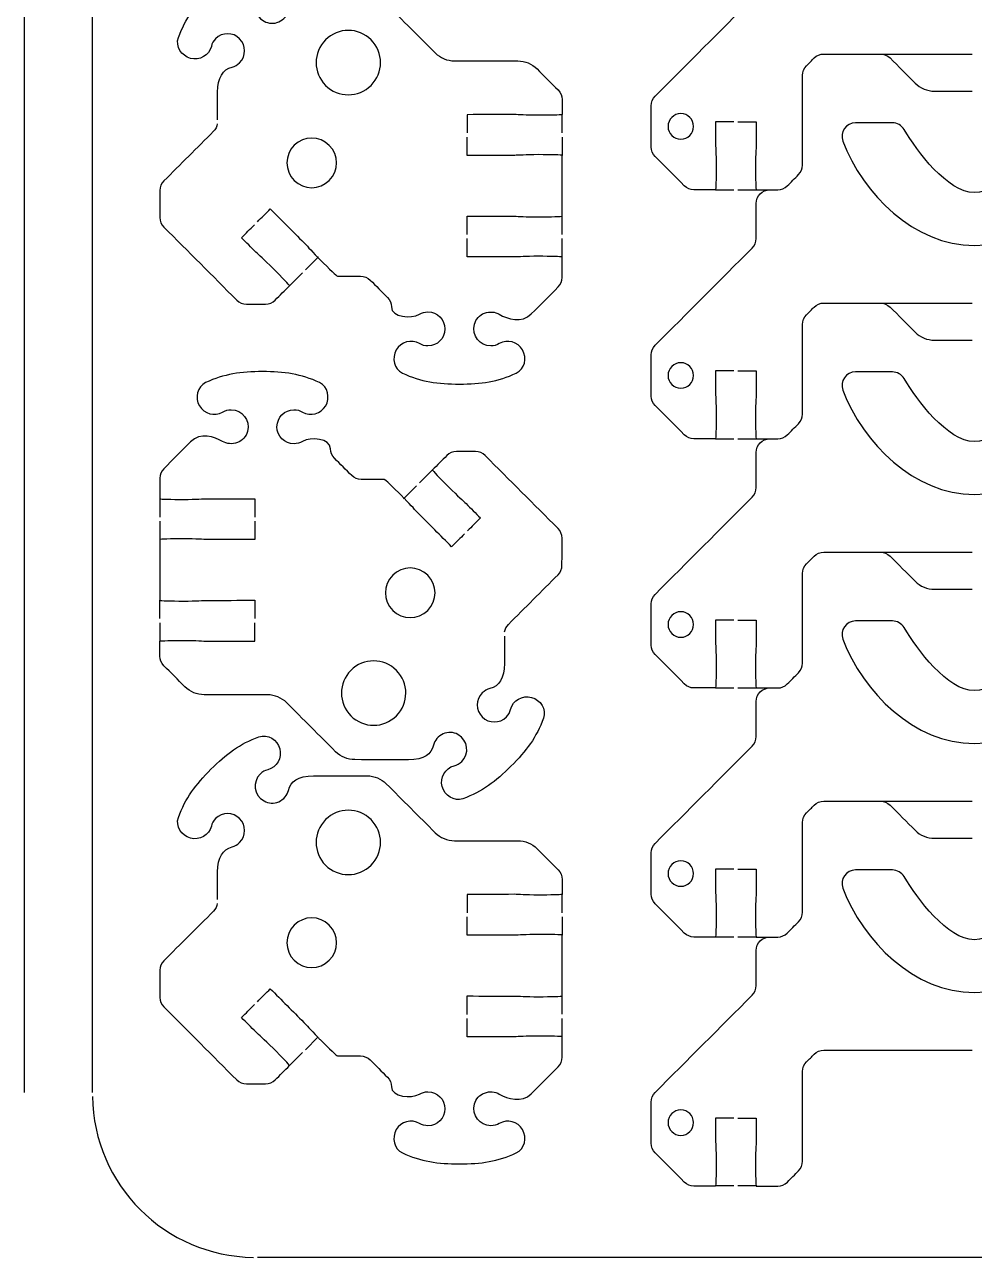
# Model space of a CAD drawing. Extents: x 0 to 410, y 0 to 455.
# Drawn here: x 270 to 340, y 230 to 320.8 of the extents above; entities that cross this region are included whole.
import ezdxf

# ---------------------------------------------------------------- set-up
doc = ezdxf.new("R2010")
doc.units = 0
doc.header["$MEASUREMENT"] = 0
doc.layers.add('DEFAULT', color=18, linetype='CONTINUOUS')

msp = doc.modelspace()

# ---------------------------------------------------------------- linework, layer by layer
at = {"layer": 'DEFAULT', "color": 1}
for points in [[(270.05, 242.15), (270.05, 437.847)], [(275.05, 242.15), (275.05, 437.847)], [(333.099, 318.604), (339.866, 318.604)], [(309.641, 312.791), (309.641, 314.138)], [(309.641, 312.491), (309.641, 311.143), (309.641, 311.14)], [(322.294, 308.589), (320.946, 308.589)], [(323.945, 308.589), (322.593, 308.589)], [(309.641, 305.315), (309.641, 306.663)], [(309.641, 303.664), (309.641, 305.012)], [(291.685, 303.661), (291.65, 303.626), (290.729, 302.705)], [(290.517, 302.497), (289.561, 301.541)], [(333.099, 300.267), (339.866, 300.267)], [(322.294, 290.255), (320.946, 290.255)], [(323.945, 290.255), (322.593, 290.255)], [(299.138, 287.022), (300.094, 287.978)], [(297.97, 285.858), (298.005, 285.893), (298.926, 286.814)], [(280.014, 285.854), (280.014, 284.507)], [(280.014, 284.203), (280.014, 282.856)], [(333.099, 281.93), (339.866, 281.93)], [(280.014, 277.028), (280.014, 278.375), (280.014, 278.379)], [(280.014, 276.728), (280.014, 275.38)], [(322.294, 271.921), (320.946, 271.921)], [(323.945, 271.921), (322.593, 271.921)], [(333.099, 263.592), (339.866, 263.592)], [(309.641, 255.372), (309.641, 256.72)], [(309.641, 255.072), (309.641, 253.724), (309.641, 253.721)], [(322.294, 253.587), (320.946, 253.587)], [(323.945, 253.587), (322.593, 253.587)], [(309.641, 247.897), (309.641, 249.244)], [(309.641, 246.246), (309.641, 247.593)], [(291.685, 246.242), (291.65, 246.207), (290.729, 245.286)], [(290.517, 245.078), (289.561, 244.122)], [(322.294, 235.254), (320.946, 235.254)], [(323.945, 235.254), (322.593, 235.254)], [(392.897, 230), (287.199, 230)]]:
    msp.add_lwpolyline(points, dxfattribs=at)
for points, knots in [([(322.294, 313.602), (321.844, 313.602), (321.395, 313.602), (320.946, 313.602), (320.946, 313.102), (320.946, 312.602), (320.946, 312.103), (320.946, 311.817), (320.995, 311.32), (320.995, 310.353), (320.995, 309.386), (320.974, 308.603), (320.943, 308.6), (320.415, 308.6), (319.887, 308.6), (319.359, 308.6), (319.09, 308.6), (318.836, 308.705), (318.649, 308.892), (317.931, 309.612), (317.212, 310.332), (316.494, 311.051), (316.307, 311.238), (316.201, 311.492), (316.201, 311.757), (316.201, 312.767), (316.201, 313.777), (316.201, 314.787), (316.201, 315.052), (316.307, 315.306), (316.494, 315.493), (318.879, 317.879), (321.264, 320.265), (323.648, 322.651), (323.835, 322.838), (323.941, 323.092), (323.941, 323.356), (323.941, 324.217), (323.941, 325.078), (323.941, 325.939), (323.941, 326.489), (324.389, 326.937), (324.943, 326.937), (325.138, 326.937), (325.333, 326.937), (325.529, 326.937), (325.793, 326.937), (326.047, 327.043), (326.234, 327.23), (326.511, 327.506), (326.787, 327.782), (327.063, 328.059), (327.25, 328.246), (327.356, 328.5), (327.356, 328.764), (327.356, 330.967), (327.356, 333.169), (327.356, 335.372), (327.356, 335.636), (327.462, 335.89), (327.649, 336.077), (327.839, 336.268), (328.03, 336.458), (328.22, 336.649), (328.407, 336.836), (328.661, 336.942), (328.929, 336.942), (330.319, 336.942), (331.709, 336.942), (333.099, 336.942), (333.364, 336.942), (333.618, 336.836), (333.805, 336.649), (334.422, 336.03), (335.04, 335.412), (335.657, 334.793), (336.031, 334.419), (336.542, 334.208), (337.072, 334.208), (338.003, 334.208), (338.934, 334.208), (339.866, 334.208)], [0, 0, 0, 0, 3.82, 3.82, 3.82, 8.07, 8.07, 8.07, 9.07, 9.07, 9.07, 10.084142, 10.084142, 10.084142, 14.574142, 14.574142, 14.574142, 15.574142, 15.574142, 15.574142, 24.222061, 24.222061, 24.222061, 25.222061, 25.222061, 25.222061, 33.812061, 33.812061, 33.812061, 34.812061, 34.812061, 34.812061, 63.499384, 63.499384, 63.499384, 64.499384, 64.499384, 64.499384, 71.819384, 71.819384, 71.819384, 72.819384, 72.819384, 72.819384, 74.479384, 74.479384, 74.479384, 75.479384, 75.479384, 75.479384, 78.802786, 78.802786, 78.802786, 79.802786, 79.802786, 79.802786, 98.532786, 98.532786, 98.532786, 99.532786, 99.532786, 99.532786, 101.823812, 101.823812, 101.823812, 102.823812, 102.823812, 102.823812, 114.643812, 114.643812, 114.643812, 115.643812, 115.643812, 115.643812, 123.075507, 123.075507, 123.075507, 124.075507, 124.075507, 124.075507, 131.995507, 131.995507, 131.995507, 131.995507]), ([(284.259, 313.768), (284.258, 314.443), (284.257, 315.118), (284.255, 315.793), (284.255, 316.883), (284.661, 317.462), (285.328, 317.642), (285.536, 317.691), (285.73, 317.8), (285.889, 317.963), (286.379, 318.449), (286.379, 319.24), (285.889, 319.73), (285.402, 320.22), (284.608, 320.22), (284.118, 319.73), (283.959, 319.571), (283.853, 319.377), (283.804, 319.169), (283.627, 318.499), (282.936, 318.107), (282.269, 318.284), (281.606, 318.464), (281.144, 319.166), (281.38, 319.815), (281.885, 321.219), (282.657, 322.235), (283.776, 323.353), (284.894, 324.471), (285.91, 325.244), (287.314, 325.748), (287.96, 325.981), (288.665, 325.523), (288.845, 324.859), (289.021, 324.193), (288.626, 323.498), (287.96, 323.325), (287.748, 323.275), (287.557, 323.166), (287.399, 323.007), (286.827, 322.439), (286.922, 321.448), (287.688, 321.021), (288.016, 320.834), (288.425, 320.817), (288.771, 320.968), (289.148, 321.138), (289.399, 321.448), (289.487, 321.801), (289.667, 322.468), (290.157, 322.873), (291.336, 322.877), (292.65, 322.876), (293.965, 322.874), (295.28, 322.873), (295.812, 322.873), (296.32, 322.662), (296.694, 322.288), (297.896, 321.086), (299.098, 319.884), (300.3, 318.682), (300.67, 318.312), (301.182, 318.1), (301.711, 318.1), (303.268, 318.099), (304.825, 318.098), (306.382, 318.097), (306.911, 318.097), (307.419, 317.888), (307.796, 317.511), (308.315, 316.992), (308.833, 316.474), (309.352, 315.955), (309.543, 315.768), (309.641, 315.514), (309.641, 315.25), (309.641, 314.88), (309.641, 314.511), (309.641, 314.142), (309.641, 314.142), (309.634, 314.138), (309.627, 314.138), (309.521, 314.114), (308.791, 314.093), (307.895, 314.093), (306.928, 314.093), (306.431, 314.142), (306.145, 314.149), (304.979, 314.146), (303.812, 314.142), (302.646, 314.138), (302.646, 313.689), (302.646, 313.24), (302.646, 312.791)], [0, 0, 0, 0, 5.740009, 5.740009, 5.740009, 6.740009, 6.740009, 6.740009, 7.740009, 7.740009, 7.740009, 8.740009, 8.740009, 8.740009, 9.740009, 9.740009, 9.740009, 10.740009, 10.740009, 10.740009, 11.740009, 11.740009, 11.740009, 12.740009, 12.740009, 12.740009, 13.740009, 13.740009, 13.740009, 14.740009, 14.740009, 14.740009, 15.740009, 15.740009, 15.740009, 16.740009, 16.740009, 16.740009, 17.740009, 17.740009, 17.740009, 18.740009, 18.740009, 18.740009, 19.740009, 19.740009, 19.740009, 20.740009, 20.740009, 20.740009, 21.740009, 21.740009, 21.740009, 32.920013, 32.920013, 32.920013, 33.920013, 33.920013, 33.920013, 48.373276, 48.373276, 48.373276, 49.373276, 49.373276, 49.373276, 62.61328, 62.61328, 62.61328, 63.61328, 63.61328, 63.61328, 69.849961, 69.849961, 69.849961, 70.849961, 70.849961, 70.849961, 73.989961, 73.989961, 73.989961, 74.989961, 74.989961, 74.989961, 75.989961, 75.989961, 75.989961, 76.989961, 76.989961, 76.989961, 86.910007, 86.910007, 86.910007, 90.730007, 90.730007, 90.730007, 90.730007]), ([(292.216, 316.297), (291.293, 317.221), (291.293, 318.722), (292.219, 319.648), (293.147, 320.576), (294.644, 320.576), (295.571, 319.648), (296.497, 318.722), (296.497, 317.221), (295.574, 316.297), (294.646, 315.37), (293.144, 315.37), (292.216, 316.297)], [1, 1, 1, 1, 2, 2, 2, 3, 3, 3, 4, 4, 4, 5, 5, 5, 5]), ([(322.294, 295.265), (321.844, 295.265), (321.395, 295.265), (320.946, 295.265), (320.946, 294.765), (320.946, 294.265), (320.946, 293.765), (320.946, 293.48), (320.995, 292.982), (320.995, 292.016), (320.995, 291.049), (320.974, 290.266), (320.943, 290.262), (320.415, 290.262), (319.887, 290.262), (319.359, 290.262), (319.09, 290.262), (318.836, 290.368), (318.649, 290.555), (317.931, 291.275), (317.212, 291.994), (316.494, 292.714), (316.307, 292.901), (316.201, 293.155), (316.201, 293.42), (316.201, 294.43), (316.201, 295.44), (316.201, 296.45), (316.201, 296.715), (316.307, 296.969), (316.494, 297.156), (318.879, 299.541), (321.264, 301.927), (323.648, 304.313), (323.835, 304.5), (323.941, 304.754), (323.941, 305.019), (323.941, 305.88), (323.941, 306.74), (323.941, 307.601), (323.941, 308.152), (324.389, 308.6), (324.943, 308.6), (325.138, 308.6), (325.333, 308.6), (325.529, 308.6), (325.793, 308.6), (326.047, 308.705), (326.234, 308.892), (326.511, 309.169), (326.787, 309.445), (327.063, 309.721), (327.25, 309.908), (327.356, 310.162), (327.356, 310.427), (327.356, 312.63), (327.356, 314.832), (327.356, 317.035), (327.356, 317.299), (327.462, 317.553), (327.649, 317.74), (327.839, 317.931), (328.03, 318.121), (328.22, 318.312), (328.407, 318.499), (328.661, 318.604), (328.929, 318.604), (330.319, 318.604), (331.709, 318.604), (333.099, 318.604), (333.364, 318.604), (333.618, 318.499), (333.805, 318.312), (334.422, 317.693), (335.04, 317.075), (335.657, 316.456), (336.031, 316.082), (336.542, 315.87), (337.072, 315.87), (338.003, 315.87), (338.934, 315.87), (339.866, 315.87)], [0, 0, 0, 0, 3.82, 3.82, 3.82, 8.07, 8.07, 8.07, 9.07, 9.07, 9.07, 10.084142, 10.084142, 10.084142, 14.574142, 14.574142, 14.574142, 15.574142, 15.574142, 15.574142, 24.222061, 24.222061, 24.222061, 25.222061, 25.222061, 25.222061, 33.812061, 33.812061, 33.812061, 34.812061, 34.812061, 34.812061, 63.499384, 63.499384, 63.499384, 64.499384, 64.499384, 64.499384, 71.819384, 71.819384, 71.819384, 72.819384, 72.819384, 72.819384, 74.479384, 74.479384, 74.479384, 75.479384, 75.479384, 75.479384, 78.802786, 78.802786, 78.802786, 79.802786, 79.802786, 79.802786, 98.532786, 98.532786, 98.532786, 99.532786, 99.532786, 99.532786, 101.823812, 101.823812, 101.823812, 102.823812, 102.823812, 102.823812, 114.643812, 114.643812, 114.643812, 115.643812, 115.643812, 115.643812, 123.075507, 123.075507, 123.075507, 124.075507, 124.075507, 124.075507, 131.995507, 131.995507, 131.995507, 131.995507]), ([(319.331, 313.27), (319.331, 312.752), (318.907, 312.332), (318.389, 312.332), (317.87, 312.332), (317.45, 312.752), (317.45, 313.27), (317.45, 313.789), (317.87, 314.213), (318.389, 314.213), (318.907, 314.213), (319.331, 313.789), (319.331, 313.27)], [1, 1, 1, 1, 2, 2, 2, 3, 3, 3, 4, 4, 4, 5, 5, 5, 5]), ([(284.245, 313.468), (284.213, 313.26), (284.118, 313.062), (283.966, 312.911), (282.748, 311.694), (281.53, 310.477), (280.311, 309.26), (280.124, 309.073), (280.019, 308.819), (280.019, 308.554), (280.017, 307.89), (280.016, 307.225), (280.015, 306.561), (280.015, 306.296), (280.121, 306.042), (280.311, 305.855), (282.1, 304.064), (283.889, 302.273), (285.677, 300.482), (285.864, 300.292), (286.118, 300.19), (286.383, 300.19), (286.854, 300.19), (287.326, 300.19), (287.797, 300.19), (288.062, 300.19), (288.316, 300.295), (288.503, 300.482), (288.856, 300.835), (289.208, 301.188), (289.561, 301.541), (289.561, 301.576), (289.029, 302.14), (288.358, 302.811), (287.674, 303.492), (287.286, 303.813), (287.085, 304.014), (286.732, 304.368), (286.379, 304.722), (286.026, 305.076), (286.345, 305.394), (286.664, 305.713), (286.982, 306.032)], [0, 0, 0, 0, 1, 1, 1, 15.644183, 15.644183, 15.644183, 16.644183, 16.644183, 16.644183, 22.294192, 22.294192, 22.294192, 23.294192, 23.294192, 23.294192, 44.818527, 44.818527, 44.818527, 45.818527, 45.818527, 45.818527, 49.828527, 49.828527, 49.828527, 50.828527, 50.828527, 50.828527, 55.071168, 55.071168, 55.071168, 56.071168, 56.071168, 56.071168, 57.071168, 57.071168, 57.071168, 61.320885, 61.320885, 61.320885, 65.153404, 65.153404, 65.153404, 65.153404]), ([(322.594, 313.602), (323.044, 313.602), (323.494, 313.602), (323.945, 313.602), (323.945, 313.102), (323.945, 312.602), (323.945, 312.103), (323.945, 311.817), (323.895, 311.32), (323.895, 310.353), (323.895, 309.386), (323.92, 308.603), (323.945, 308.6), (324.277, 308.6), (324.61, 308.6), (324.943, 308.6)], [0, 0, 0, 0, 3.83, 3.83, 3.83, 8.08, 8.08, 8.08, 9.08, 9.08, 9.08, 10.09, 10.09, 10.09, 12.92, 12.92, 12.92, 12.92]), ([(333.978, 313.535), (334.331, 313.535), (334.652, 313.345), (334.835, 313.045), (335.791, 311.461), (338.031, 308.402), (340.018, 308.402), (342.004, 308.402), (344.24, 311.461), (345.196, 313.045), (345.38, 313.345), (345.701, 313.535), (346.054, 313.535), (346.958, 313.535), (347.862, 313.535), (348.766, 313.535), (349.461, 313.535), (349.955, 312.844), (349.708, 312.194), (348.227, 308.282), (344.445, 304.507), (340.018, 304.507), (335.587, 304.507), (331.808, 308.282), (330.327, 312.194), (330.08, 312.844), (330.574, 313.535), (331.269, 313.535), (332.172, 313.535), (333.075, 313.535), (333.978, 313.535)], [7.68, 7.68, 7.68, 7.68, 8.68, 8.68, 8.68, 9.68, 9.68, 9.68, 10.68, 10.68, 10.68, 11.68, 11.68, 11.68, 19.37, 19.37, 19.37, 20.37, 20.37, 20.37, 21.37, 21.37, 21.37, 22.37, 22.37, 22.37, 23.37, 23.37, 23.37, 31.05, 31.05, 31.05, 31.05]), ([(289.906, 309.293), (289.193, 310.006), (289.193, 311.164), (289.906, 311.882), (290.617, 312.593), (291.775, 312.593), (292.488, 311.88), (293.204, 311.164), (293.204, 310.006), (292.488, 309.296), (291.775, 308.582), (290.617, 308.582), (289.906, 309.293)], [1, 1, 1, 1, 2, 2, 2, 3, 3, 3, 4, 4, 4, 5, 5, 5, 5]), ([(302.646, 305.312), (302.646, 305.762), (302.646, 306.213), (302.646, 306.663), (303.812, 306.662), (304.979, 306.661), (306.145, 306.66), (306.431, 306.66), (306.928, 306.61), (307.899, 306.61), (308.851, 306.614), (309.617, 306.638), (309.641, 306.663), (309.641, 308.155), (309.641, 309.648), (309.641, 311.143), (309.617, 311.172), (308.844, 311.193), (307.895, 311.193), (306.932, 311.193), (306.431, 311.143), (306.152, 311.143), (304.983, 311.142), (303.815, 311.141), (302.646, 311.14), (302.646, 311.59), (302.646, 312.041), (302.646, 312.491)], [0, 0, 0, 0, 3.83, 3.83, 3.83, 13.750005, 13.750005, 13.750005, 14.750005, 14.750005, 14.750005, 15.750005, 15.750005, 15.750005, 28.450005, 28.450005, 28.450005, 29.450005, 29.450005, 29.450005, 30.450005, 30.450005, 30.450005, 40.39001, 40.39001, 40.39001, 44.22001, 44.22001, 44.22001, 44.22001]), ([(287.194, 306.243), (287.512, 306.561), (287.829, 306.878), (288.147, 307.196), (288.971, 306.37), (289.795, 305.545), (290.62, 304.719), (290.803, 304.536), (291.082, 304.197), (291.65, 303.626), (291.703, 303.569), (291.763, 303.509), (291.823, 303.449), (292.496, 302.779), (293.061, 302.246), (293.096, 302.246), (293.665, 302.246), (294.234, 302.246), (294.803, 302.246), (295.068, 302.246), (295.322, 302.14), (295.509, 301.954), (295.932, 301.53), (296.356, 301.107), (296.779, 300.684), (296.966, 300.504), (297.072, 300.246), (297.072, 299.985), (297.072, 299.219), (298.539, 299.092), (299.136, 299.438), (299.319, 299.548), (299.534, 299.608), (299.76, 299.611), (300.455, 299.608), (301.016, 299.047), (301.016, 298.359), (301.012, 297.667), (300.451, 297.106), (299.764, 297.106), (299.534, 297.106), (299.323, 297.166), (299.143, 297.279), (298.546, 297.625), (297.774, 297.42), (297.428, 296.821), (297.089, 296.224), (297.259, 295.402), (297.883, 295.11), (299.231, 294.475), (300.497, 294.302), (302.078, 294.302), (303.658, 294.302), (304.925, 294.475), (306.269, 295.11), (306.9, 295.402), (307.07, 296.224), (306.731, 296.821), (306.382, 297.417), (305.616, 297.625), (305.02, 297.279), (304.829, 297.163), (304.621, 297.106), (304.396, 297.106), (303.588, 297.106), (302.956, 297.868), (303.193, 298.711), (303.288, 299.078), (303.57, 299.385), (303.919, 299.519), (304.311, 299.668), (304.713, 299.622), (305.02, 299.438), (305.616, 299.096), (306.66, 298.754), (307.376, 299.47), (308.036, 300.13), (308.696, 300.789), (309.356, 301.449), (309.543, 301.636), (309.648, 301.89), (309.652, 302.155), (309.651, 302.657), (309.65, 303.159), (309.641, 303.664), (309.557, 303.689), (308.812, 303.71), (307.895, 303.71), (306.928, 303.71), (306.431, 303.661), (306.145, 303.661), (304.98, 303.661), (303.815, 303.661), (302.649, 303.661), (302.649, 304.111), (302.649, 304.562), (302.649, 305.012)], [0, 0, 0, 0, 3.818377, 3.818377, 3.818377, 13.739087, 13.739087, 13.739087, 14.739087, 14.739087, 14.739087, 15.739087, 15.739087, 15.739087, 16.739087, 16.739087, 16.739087, 21.579087, 21.579087, 21.579087, 22.579087, 22.579087, 22.579087, 27.670256, 27.670256, 27.670256, 28.670256, 28.670256, 28.670256, 29.670256, 29.670256, 29.670256, 30.670256, 30.670256, 30.670256, 31.670256, 31.670256, 31.670256, 32.670256, 32.670256, 32.670256, 33.670256, 33.670256, 33.670256, 34.670256, 34.670256, 34.670256, 35.670256, 35.670256, 35.670256, 36.670256, 36.670256, 36.670256, 37.670256, 37.670256, 37.670256, 38.670256, 38.670256, 38.670256, 39.670256, 39.670256, 39.670256, 40.670256, 40.670256, 40.670256, 41.670256, 41.670256, 41.670256, 42.670256, 42.670256, 42.670256, 43.670256, 43.670256, 43.670256, 44.670256, 44.670256, 44.670256, 52.603994, 52.603994, 52.603994, 53.603994, 53.603994, 53.603994, 58.874006, 58.874006, 58.874006, 59.874006, 59.874006, 59.874006, 60.874006, 60.874006, 60.874006, 70.784006, 70.784006, 70.784006, 74.614006, 74.614006, 74.614006, 74.614006]), ([(322.294, 276.927), (321.844, 276.927), (321.395, 276.927), (320.946, 276.927), (320.946, 276.427), (320.946, 275.928), (320.946, 275.428), (320.946, 275.142), (320.995, 274.645), (320.995, 273.678), (320.995, 272.712), (320.974, 271.928), (320.943, 271.925), (320.415, 271.925), (319.887, 271.925), (319.359, 271.925), (319.09, 271.925), (318.836, 272.031), (318.649, 272.218), (317.931, 272.937), (317.212, 273.657), (316.494, 274.377), (316.307, 274.564), (316.201, 274.818), (316.201, 275.082), (316.201, 276.092), (316.201, 277.102), (316.201, 278.113), (316.201, 278.377), (316.307, 278.631), (316.494, 278.818), (318.879, 281.204), (321.264, 283.59), (323.648, 285.976), (323.835, 286.163), (323.941, 286.417), (323.941, 286.682), (323.941, 287.542), (323.941, 288.403), (323.941, 289.264), (323.941, 289.814), (324.389, 290.262), (324.943, 290.262), (325.138, 290.262), (325.333, 290.262), (325.529, 290.262), (325.793, 290.262), (326.047, 290.368), (326.234, 290.555), (326.511, 290.831), (326.787, 291.108), (327.063, 291.384), (327.25, 291.571), (327.356, 291.825), (327.356, 292.09), (327.356, 294.292), (327.356, 296.495), (327.356, 298.697), (327.356, 298.962), (327.462, 299.216), (327.649, 299.403), (327.839, 299.593), (328.03, 299.784), (328.22, 299.974), (328.407, 300.161), (328.661, 300.267), (328.929, 300.267), (330.319, 300.267), (331.709, 300.267), (333.099, 300.267), (333.364, 300.267), (333.618, 300.161), (333.805, 299.974), (334.422, 299.356), (335.04, 298.737), (335.657, 298.119), (336.031, 297.745), (336.542, 297.533), (337.072, 297.533), (338.003, 297.533), (338.934, 297.533), (339.866, 297.533)], [0, 0, 0, 0, 3.82, 3.82, 3.82, 8.07, 8.07, 8.07, 9.07, 9.07, 9.07, 10.084142, 10.084142, 10.084142, 14.574142, 14.574142, 14.574142, 15.574142, 15.574142, 15.574142, 24.222061, 24.222061, 24.222061, 25.222061, 25.222061, 25.222061, 33.812061, 33.812061, 33.812061, 34.812061, 34.812061, 34.812061, 63.499384, 63.499384, 63.499384, 64.499384, 64.499384, 64.499384, 71.819384, 71.819384, 71.819384, 72.819384, 72.819384, 72.819384, 74.479384, 74.479384, 74.479384, 75.479384, 75.479384, 75.479384, 78.802786, 78.802786, 78.802786, 79.802786, 79.802786, 79.802786, 98.532786, 98.532786, 98.532786, 99.532786, 99.532786, 99.532786, 101.823812, 101.823812, 101.823812, 102.823812, 102.823812, 102.823812, 114.643812, 114.643812, 114.643812, 115.643812, 115.643812, 115.643812, 123.075507, 123.075507, 123.075507, 124.075507, 124.075507, 124.075507, 131.995507, 131.995507, 131.995507, 131.995507]), ([(302.461, 283.276), (302.143, 282.958), (301.826, 282.641), (301.508, 282.323), (300.684, 283.149), (299.86, 283.974), (299.035, 284.8), (298.852, 284.983), (298.573, 285.322), (298.005, 285.893), (297.952, 285.95), (297.892, 286.01), (297.832, 286.07), (297.159, 286.74), (296.594, 287.273), (296.559, 287.273), (295.99, 287.273), (295.421, 287.273), (294.852, 287.273), (294.587, 287.273), (294.333, 287.378), (294.146, 287.565), (293.723, 287.989), (293.299, 288.412), (292.876, 288.835), (292.689, 289.015), (292.583, 289.273), (292.583, 289.534), (292.583, 290.299), (291.116, 290.426), (290.519, 290.081), (290.336, 289.971), (290.121, 289.911), (289.895, 289.908), (289.2, 289.911), (288.639, 290.472), (288.639, 291.16), (288.643, 291.852), (289.204, 292.412), (289.891, 292.412), (290.121, 292.412), (290.332, 292.353), (290.512, 292.24), (291.109, 291.894), (291.881, 292.099), (292.227, 292.698), (292.566, 293.294), (292.396, 294.116), (291.772, 294.409), (290.424, 295.044), (289.158, 295.217), (287.577, 295.217), (285.997, 295.217), (284.73, 295.044), (283.386, 294.409), (282.755, 294.116), (282.585, 293.294), (282.924, 292.698), (283.273, 292.102), (284.039, 291.894), (284.635, 292.24), (284.826, 292.356), (285.034, 292.412), (285.259, 292.412), (286.067, 292.412), (286.699, 291.65), (286.462, 290.807), (286.367, 290.44), (286.085, 290.134), (285.736, 289.999), (285.344, 289.851), (284.942, 289.897), (284.635, 290.081), (284.039, 290.423), (282.995, 290.765), (282.279, 290.049), (281.619, 289.389), (280.959, 288.729), (280.299, 288.07), (280.112, 287.883), (280.007, 287.629), (280.003, 287.364), (280.004, 286.862), (280.005, 286.36), (280.014, 285.854), (280.098, 285.83), (280.843, 285.808), (281.76, 285.808), (282.727, 285.808), (283.224, 285.858), (283.51, 285.858), (284.675, 285.858), (285.84, 285.858), (287.006, 285.858), (287.006, 285.407), (287.006, 284.957), (287.006, 284.507)], [0, 0, 0, 0, 3.818377, 3.818377, 3.818377, 13.739087, 13.739087, 13.739087, 14.739087, 14.739087, 14.739087, 15.739087, 15.739087, 15.739087, 16.739087, 16.739087, 16.739087, 21.579087, 21.579087, 21.579087, 22.579087, 22.579087, 22.579087, 27.670256, 27.670256, 27.670256, 28.670256, 28.670256, 28.670256, 29.670256, 29.670256, 29.670256, 30.670256, 30.670256, 30.670256, 31.670256, 31.670256, 31.670256, 32.670256, 32.670256, 32.670256, 33.670256, 33.670256, 33.670256, 34.670256, 34.670256, 34.670256, 35.670256, 35.670256, 35.670256, 36.670256, 36.670256, 36.670256, 37.670256, 37.670256, 37.670256, 38.670256, 38.670256, 38.670256, 39.670256, 39.670256, 39.670256, 40.670256, 40.670256, 40.670256, 41.670256, 41.670256, 41.670256, 42.670256, 42.670256, 42.670256, 43.670256, 43.670256, 43.670256, 44.670256, 44.670256, 44.670256, 52.603994, 52.603994, 52.603994, 53.603994, 53.603994, 53.603994, 58.874006, 58.874006, 58.874006, 59.874006, 59.874006, 59.874006, 60.874006, 60.874006, 60.874006, 70.784006, 70.784006, 70.784006, 74.614006, 74.614006, 74.614006, 74.614006]), ([(319.331, 294.933), (319.331, 294.414), (318.907, 293.995), (318.389, 293.995), (317.87, 293.995), (317.45, 294.414), (317.45, 294.933), (317.45, 295.452), (317.87, 295.875), (318.389, 295.875), (318.907, 295.875), (319.331, 295.452), (319.331, 294.933)], [1, 1, 1, 1, 2, 2, 2, 3, 3, 3, 4, 4, 4, 5, 5, 5, 5]), ([(322.594, 295.265), (323.044, 295.265), (323.494, 295.265), (323.945, 295.265), (323.945, 294.765), (323.945, 294.265), (323.945, 293.765), (323.945, 293.48), (323.895, 292.982), (323.895, 292.016), (323.895, 291.049), (323.92, 290.266), (323.945, 290.262), (324.277, 290.262), (324.61, 290.262), (324.943, 290.262)], [0, 0, 0, 0, 3.83, 3.83, 3.83, 8.08, 8.08, 8.08, 9.08, 9.08, 9.08, 10.09, 10.09, 10.09, 12.92, 12.92, 12.92, 12.92]), ([(333.978, 295.198), (334.331, 295.198), (334.652, 295.007), (334.835, 294.707), (335.791, 293.123), (338.031, 290.065), (340.018, 290.065), (342.004, 290.065), (344.24, 293.123), (345.196, 294.707), (345.38, 295.007), (345.701, 295.198), (346.054, 295.198), (346.958, 295.198), (347.862, 295.198), (348.766, 295.198), (349.461, 295.198), (349.955, 294.506), (349.708, 293.857), (348.227, 289.945), (344.445, 286.17), (340.018, 286.17), (335.587, 286.17), (331.808, 289.945), (330.327, 293.857), (330.08, 294.506), (330.574, 295.198), (331.269, 295.198), (332.172, 295.198), (333.075, 295.198), (333.978, 295.198)], [7.68, 7.68, 7.68, 7.68, 8.68, 8.68, 8.68, 9.68, 9.68, 9.68, 10.68, 10.68, 10.68, 11.68, 11.68, 11.68, 19.37, 19.37, 19.37, 20.37, 20.37, 20.37, 21.37, 21.37, 21.37, 22.37, 22.37, 22.37, 23.37, 23.37, 23.37, 31.05, 31.05, 31.05, 31.05]), ([(305.41, 276.051), (305.442, 276.259), (305.537, 276.456), (305.689, 276.608), (306.907, 277.825), (308.125, 279.042), (309.344, 280.259), (309.531, 280.446), (309.636, 280.7), (309.636, 280.965), (309.638, 281.629), (309.639, 282.294), (309.64, 282.958), (309.64, 283.223), (309.534, 283.477), (309.344, 283.664), (307.555, 285.455), (305.766, 287.245), (303.978, 289.036), (303.791, 289.227), (303.537, 289.329), (303.272, 289.329), (302.801, 289.329), (302.329, 289.329), (301.858, 289.329), (301.593, 289.329), (301.339, 289.223), (301.152, 289.036), (300.799, 288.684), (300.447, 288.331), (300.094, 287.978), (300.094, 287.943), (300.626, 287.378), (301.297, 286.708), (301.981, 286.027), (302.369, 285.706), (302.57, 285.505), (302.923, 285.151), (303.276, 284.797), (303.629, 284.443), (303.31, 284.125), (302.991, 283.806), (302.673, 283.487)], [0, 0, 0, 0, 1, 1, 1, 15.644183, 15.644183, 15.644183, 16.644183, 16.644183, 16.644183, 22.294192, 22.294192, 22.294192, 23.294192, 23.294192, 23.294192, 44.818527, 44.818527, 44.818527, 45.818527, 45.818527, 45.818527, 49.828527, 49.828527, 49.828527, 50.828527, 50.828527, 50.828527, 55.071168, 55.071168, 55.071168, 56.071168, 56.071168, 56.071168, 57.071168, 57.071168, 57.071168, 61.320885, 61.320885, 61.320885, 65.153404, 65.153404, 65.153404, 65.153404]), ([(287.009, 284.207), (287.009, 283.756), (287.009, 283.306), (287.009, 282.856), (285.843, 282.857), (284.676, 282.858), (283.51, 282.859), (283.224, 282.859), (282.727, 282.909), (281.756, 282.909), (280.804, 282.905), (280.038, 282.88), (280.014, 282.856), (280.014, 281.363), (280.014, 279.871), (280.014, 278.375), (280.038, 278.347), (280.811, 278.326), (281.76, 278.326), (282.723, 278.326), (283.224, 278.375), (283.503, 278.375), (284.672, 278.377), (285.84, 278.378), (287.009, 278.379), (287.009, 277.929), (287.009, 277.478), (287.009, 277.028)], [0, 0, 0, 0, 3.83, 3.83, 3.83, 13.750005, 13.750005, 13.750005, 14.750005, 14.750005, 14.750005, 15.750005, 15.750005, 15.750005, 28.450005, 28.450005, 28.450005, 29.450005, 29.450005, 29.450005, 30.450005, 30.450005, 30.450005, 40.39001, 40.39001, 40.39001, 44.22001, 44.22001, 44.22001, 44.22001]), ([(322.294, 258.59), (321.844, 258.59), (321.395, 258.59), (320.946, 258.59), (320.946, 258.09), (320.946, 257.59), (320.946, 257.091), (320.946, 256.805), (320.995, 256.307), (320.995, 255.341), (320.995, 254.374), (320.974, 253.591), (320.943, 253.587), (320.415, 253.587), (319.887, 253.587), (319.359, 253.587), (319.09, 253.587), (318.836, 253.693), (318.649, 253.88), (317.931, 254.6), (317.212, 255.32), (316.494, 256.039), (316.307, 256.226), (316.201, 256.48), (316.201, 256.745), (316.201, 257.755), (316.201, 258.765), (316.201, 259.775), (316.201, 260.04), (316.307, 260.294), (316.494, 260.481), (318.879, 262.867), (321.264, 265.253), (323.648, 267.639), (323.835, 267.826), (323.941, 268.08), (323.941, 268.344), (323.941, 269.205), (323.941, 270.066), (323.941, 270.926), (323.941, 271.477), (324.389, 271.925), (324.943, 271.925), (325.138, 271.925), (325.333, 271.925), (325.529, 271.925), (325.793, 271.925), (326.047, 272.031), (326.234, 272.218), (326.511, 272.494), (326.787, 272.77), (327.063, 273.047), (327.25, 273.234), (327.356, 273.488), (327.356, 273.752), (327.356, 275.955), (327.356, 278.157), (327.356, 280.36), (327.356, 280.624), (327.462, 280.878), (327.649, 281.065), (327.839, 281.256), (328.03, 281.446), (328.22, 281.637), (328.407, 281.824), (328.661, 281.93), (328.929, 281.93), (330.319, 281.93), (331.709, 281.93), (333.099, 281.93), (333.364, 281.93), (333.618, 281.824), (333.805, 281.637), (334.422, 281.018), (335.04, 280.4), (335.657, 279.781), (336.031, 279.407), (336.542, 279.196), (337.072, 279.196), (338.003, 279.196), (338.934, 279.196), (339.866, 279.196)], [0, 0, 0, 0, 3.82, 3.82, 3.82, 8.07, 8.07, 8.07, 9.07, 9.07, 9.07, 10.084142, 10.084142, 10.084142, 14.574142, 14.574142, 14.574142, 15.574142, 15.574142, 15.574142, 24.222061, 24.222061, 24.222061, 25.222061, 25.222061, 25.222061, 33.812061, 33.812061, 33.812061, 34.812061, 34.812061, 34.812061, 63.499384, 63.499384, 63.499384, 64.499384, 64.499384, 64.499384, 71.819384, 71.819384, 71.819384, 72.819384, 72.819384, 72.819384, 74.479384, 74.479384, 74.479384, 75.479384, 75.479384, 75.479384, 78.802786, 78.802786, 78.802786, 79.802786, 79.802786, 79.802786, 98.532786, 98.532786, 98.532786, 99.532786, 99.532786, 99.532786, 101.823812, 101.823812, 101.823812, 102.823812, 102.823812, 102.823812, 114.643812, 114.643812, 114.643812, 115.643812, 115.643812, 115.643812, 123.075507, 123.075507, 123.075507, 124.075507, 124.075507, 124.075507, 131.995507, 131.995507, 131.995507, 131.995507]), ([(299.749, 280.226), (300.462, 279.512), (300.462, 278.355), (299.749, 277.636), (299.038, 276.926), (297.88, 276.926), (297.167, 277.639), (296.451, 278.355), (296.451, 279.512), (297.167, 280.223), (297.88, 280.937), (299.038, 280.937), (299.749, 280.226)], [1, 1, 1, 1, 2, 2, 2, 3, 3, 3, 4, 4, 4, 5, 5, 5, 5]), ([(319.331, 276.596), (319.331, 276.077), (318.907, 275.657), (318.389, 275.657), (317.87, 275.657), (317.45, 276.077), (317.45, 276.596), (317.45, 277.114), (317.87, 277.538), (318.389, 277.538), (318.907, 277.538), (319.331, 277.114), (319.331, 276.596)], [1, 1, 1, 1, 2, 2, 2, 3, 3, 3, 4, 4, 4, 5, 5, 5, 5]), ([(322.594, 276.927), (323.044, 276.927), (323.494, 276.927), (323.945, 276.927), (323.945, 276.427), (323.945, 275.928), (323.945, 275.428), (323.945, 275.142), (323.895, 274.645), (323.895, 273.678), (323.895, 272.712), (323.92, 271.928), (323.945, 271.925), (324.277, 271.925), (324.61, 271.925), (324.943, 271.925)], [0, 0, 0, 0, 3.83, 3.83, 3.83, 8.08, 8.08, 8.08, 9.08, 9.08, 9.08, 10.09, 10.09, 10.09, 12.92, 12.92, 12.92, 12.92]), ([(333.978, 276.86), (334.331, 276.86), (334.652, 276.67), (334.835, 276.37), (335.791, 274.786), (338.031, 271.727), (340.018, 271.727), (342.004, 271.727), (344.24, 274.786), (345.196, 276.37), (345.38, 276.67), (345.701, 276.86), (346.054, 276.86), (346.958, 276.86), (347.862, 276.86), (348.766, 276.86), (349.461, 276.86), (349.955, 276.169), (349.708, 275.52), (348.227, 271.607), (344.445, 267.833), (340.018, 267.833), (335.587, 267.833), (331.808, 271.607), (330.327, 275.52), (330.08, 276.169), (330.574, 276.86), (331.269, 276.86), (332.172, 276.86), (333.075, 276.86), (333.978, 276.86)], [7.68, 7.68, 7.68, 7.68, 8.68, 8.68, 8.68, 9.68, 9.68, 9.68, 10.68, 10.68, 10.68, 11.68, 11.68, 11.68, 19.37, 19.37, 19.37, 20.37, 20.37, 20.37, 21.37, 21.37, 21.37, 22.37, 22.37, 22.37, 23.37, 23.37, 23.37, 31.05, 31.05, 31.05, 31.05]), ([(305.396, 275.751), (305.397, 275.076), (305.398, 274.401), (305.4, 273.726), (305.4, 272.636), (304.994, 272.057), (304.327, 271.877), (304.119, 271.828), (303.925, 271.719), (303.766, 271.556), (303.276, 271.069), (303.276, 270.279), (303.766, 269.789), (304.253, 269.298), (305.047, 269.298), (305.537, 269.789), (305.696, 269.948), (305.802, 270.142), (305.851, 270.35), (306.028, 271.02), (306.719, 271.412), (307.386, 271.235), (308.049, 271.055), (308.511, 270.353), (308.275, 269.704), (307.77, 268.3), (306.998, 267.284), (305.879, 266.166), (304.761, 265.048), (303.745, 264.275), (302.341, 263.77), (301.695, 263.538), (300.99, 263.996), (300.81, 264.659), (300.634, 265.326), (301.029, 266.021), (301.695, 266.194), (301.907, 266.243), (302.098, 266.353), (302.256, 266.512), (302.828, 267.08), (302.733, 268.071), (301.967, 268.498), (301.639, 268.685), (301.23, 268.702), (300.884, 268.551), (300.507, 268.381), (300.256, 268.071), (300.168, 267.718), (299.988, 267.051), (299.498, 266.646), (298.319, 266.642), (297.005, 266.643), (295.69, 266.644), (294.375, 266.646), (293.843, 266.646), (293.335, 266.857), (292.961, 267.231), (291.759, 268.433), (290.557, 269.635), (289.355, 270.837), (288.985, 271.207), (288.473, 271.419), (287.944, 271.419), (286.387, 271.42), (284.83, 271.421), (283.273, 271.422), (282.744, 271.422), (282.236, 271.63), (281.859, 272.008), (281.34, 272.526), (280.822, 273.045), (280.303, 273.564), (280.112, 273.751), (280.014, 274.005), (280.014, 274.269), (280.014, 274.638), (280.014, 275.008), (280.014, 275.377), (280.014, 275.377), (280.021, 275.38), (280.028, 275.38), (280.134, 275.405), (280.864, 275.426), (281.76, 275.426), (282.727, 275.426), (283.224, 275.377), (283.51, 275.37), (284.676, 275.373), (285.843, 275.377), (287.009, 275.38), (287.009, 275.83), (287.009, 276.279), (287.009, 276.728)], [0, 0, 0, 0, 5.740009, 5.740009, 5.740009, 6.740009, 6.740009, 6.740009, 7.740009, 7.740009, 7.740009, 8.740009, 8.740009, 8.740009, 9.740009, 9.740009, 9.740009, 10.740009, 10.740009, 10.740009, 11.740009, 11.740009, 11.740009, 12.740009, 12.740009, 12.740009, 13.740009, 13.740009, 13.740009, 14.740009, 14.740009, 14.740009, 15.740009, 15.740009, 15.740009, 16.740009, 16.740009, 16.740009, 17.740009, 17.740009, 17.740009, 18.740009, 18.740009, 18.740009, 19.740009, 19.740009, 19.740009, 20.740009, 20.740009, 20.740009, 21.740009, 21.740009, 21.740009, 32.920013, 32.920013, 32.920013, 33.920013, 33.920013, 33.920013, 48.373276, 48.373276, 48.373276, 49.373276, 49.373276, 49.373276, 62.61328, 62.61328, 62.61328, 63.61328, 63.61328, 63.61328, 69.849961, 69.849961, 69.849961, 70.849961, 70.849961, 70.849961, 73.989961, 73.989961, 73.989961, 74.989961, 74.989961, 74.989961, 75.989961, 75.989961, 75.989961, 76.989961, 76.989961, 76.989961, 86.910007, 86.910007, 86.910007, 90.730007, 90.730007, 90.730007, 90.730007]), ([(297.439, 273.221), (298.362, 272.298), (298.362, 270.797), (297.436, 269.871), (296.508, 268.943), (295.011, 268.943), (294.084, 269.871), (293.158, 270.797), (293.158, 272.298), (294.081, 273.221), (295.009, 274.149), (296.511, 274.149), (297.439, 273.221)], [1, 1, 1, 1, 2, 2, 2, 3, 3, 3, 4, 4, 4, 5, 5, 5, 5]), ([(284.259, 256.349), (284.258, 257.024), (284.257, 257.699), (284.255, 258.374), (284.255, 259.464), (284.661, 260.043), (285.328, 260.223), (285.536, 260.272), (285.73, 260.381), (285.889, 260.544), (286.379, 261.031), (286.379, 261.821), (285.889, 262.311), (285.402, 262.801), (284.608, 262.801), (284.118, 262.311), (283.959, 262.152), (283.853, 261.958), (283.804, 261.75), (283.627, 261.08), (282.936, 260.688), (282.269, 260.865), (281.606, 261.045), (281.144, 261.747), (281.38, 262.396), (281.885, 263.8), (282.657, 264.816), (283.776, 265.934), (284.894, 267.052), (285.91, 267.825), (287.314, 268.33), (287.96, 268.562), (288.665, 268.104), (288.845, 267.441), (289.021, 266.774), (288.626, 266.079), (287.96, 265.906), (287.748, 265.857), (287.557, 265.747), (287.399, 265.588), (286.827, 265.02), (286.922, 264.029), (287.688, 263.602), (288.016, 263.415), (288.425, 263.398), (288.771, 263.549), (289.148, 263.719), (289.399, 264.029), (289.487, 264.382), (289.667, 265.049), (290.157, 265.454), (291.336, 265.458), (292.65, 265.457), (293.965, 265.456), (295.28, 265.454), (295.812, 265.454), (296.32, 265.243), (296.694, 264.869), (297.896, 263.667), (299.098, 262.465), (300.3, 261.263), (300.67, 260.893), (301.182, 260.681), (301.711, 260.681), (303.268, 260.68), (304.825, 260.679), (306.382, 260.678), (306.911, 260.678), (307.419, 260.47), (307.796, 260.092), (308.315, 259.574), (308.833, 259.055), (309.352, 258.536), (309.543, 258.349), (309.641, 258.095), (309.641, 257.831), (309.641, 257.462), (309.641, 257.092), (309.641, 256.723), (309.641, 256.723), (309.634, 256.72), (309.627, 256.72), (309.521, 256.695), (308.791, 256.674), (307.895, 256.674), (306.928, 256.674), (306.431, 256.723), (306.145, 256.73), (304.979, 256.727), (303.812, 256.723), (302.646, 256.72), (302.646, 256.27), (302.646, 255.821), (302.646, 255.372)], [0, 0, 0, 0, 5.740009, 5.740009, 5.740009, 6.740009, 6.740009, 6.740009, 7.740009, 7.740009, 7.740009, 8.740009, 8.740009, 8.740009, 9.740009, 9.740009, 9.740009, 10.740009, 10.740009, 10.740009, 11.740009, 11.740009, 11.740009, 12.740009, 12.740009, 12.740009, 13.740009, 13.740009, 13.740009, 14.740009, 14.740009, 14.740009, 15.740009, 15.740009, 15.740009, 16.740009, 16.740009, 16.740009, 17.740009, 17.740009, 17.740009, 18.740009, 18.740009, 18.740009, 19.740009, 19.740009, 19.740009, 20.740009, 20.740009, 20.740009, 21.740009, 21.740009, 21.740009, 32.920013, 32.920013, 32.920013, 33.920013, 33.920013, 33.920013, 48.373276, 48.373276, 48.373276, 49.373276, 49.373276, 49.373276, 62.61328, 62.61328, 62.61328, 63.61328, 63.61328, 63.61328, 69.849961, 69.849961, 69.849961, 70.849961, 70.849961, 70.849961, 73.989961, 73.989961, 73.989961, 74.989961, 74.989961, 74.989961, 75.989961, 75.989961, 75.989961, 76.989961, 76.989961, 76.989961, 86.910007, 86.910007, 86.910007, 90.730007, 90.730007, 90.730007, 90.730007]), ([(322.294, 240.252), (321.844, 240.252), (321.395, 240.252), (320.946, 240.252), (320.946, 239.753), (320.946, 239.253), (320.946, 238.753), (320.946, 238.467), (320.995, 237.97), (320.995, 237.003), (320.995, 236.037), (320.974, 235.254), (320.943, 235.25), (320.415, 235.25), (319.887, 235.25), (319.359, 235.25), (319.09, 235.25), (318.836, 235.356), (318.649, 235.543), (317.931, 236.263), (317.212, 236.982), (316.494, 237.702), (316.307, 237.889), (316.201, 238.143), (316.201, 238.407), (316.201, 239.418), (316.201, 240.428), (316.201, 241.438), (316.201, 241.702), (316.307, 241.956), (316.494, 242.143), (318.879, 244.529), (321.264, 246.915), (323.648, 249.301), (323.835, 249.488), (323.941, 249.742), (323.941, 250.007), (323.941, 250.868), (323.941, 251.728), (323.941, 252.589), (323.941, 253.139), (324.389, 253.587), (324.943, 253.587), (325.138, 253.587), (325.333, 253.587), (325.529, 253.587), (325.793, 253.587), (326.047, 253.693), (326.234, 253.88), (326.511, 254.157), (326.787, 254.433), (327.063, 254.709), (327.25, 254.896), (327.356, 255.15), (327.356, 255.415), (327.356, 257.617), (327.356, 259.82), (327.356, 262.022), (327.356, 262.287), (327.462, 262.541), (327.649, 262.728), (327.839, 262.918), (328.03, 263.109), (328.22, 263.299), (328.407, 263.486), (328.661, 263.592), (328.929, 263.592), (330.319, 263.592), (331.709, 263.592), (333.099, 263.592), (333.364, 263.592), (333.618, 263.486), (333.805, 263.299), (334.422, 262.681), (335.04, 262.062), (335.657, 261.444), (336.031, 261.07), (336.542, 260.858), (337.072, 260.858), (338.003, 260.858), (338.934, 260.858), (339.866, 260.858)], [0, 0, 0, 0, 3.82, 3.82, 3.82, 8.07, 8.07, 8.07, 9.07, 9.07, 9.07, 10.084142, 10.084142, 10.084142, 14.574142, 14.574142, 14.574142, 15.574142, 15.574142, 15.574142, 24.222061, 24.222061, 24.222061, 25.222061, 25.222061, 25.222061, 33.812061, 33.812061, 33.812061, 34.812061, 34.812061, 34.812061, 63.499384, 63.499384, 63.499384, 64.499384, 64.499384, 64.499384, 71.819384, 71.819384, 71.819384, 72.819384, 72.819384, 72.819384, 74.479384, 74.479384, 74.479384, 75.479384, 75.479384, 75.479384, 78.802786, 78.802786, 78.802786, 79.802786, 79.802786, 79.802786, 98.532786, 98.532786, 98.532786, 99.532786, 99.532786, 99.532786, 101.823812, 101.823812, 101.823812, 102.823812, 102.823812, 102.823812, 114.643812, 114.643812, 114.643812, 115.643812, 115.643812, 115.643812, 123.075507, 123.075507, 123.075507, 124.075507, 124.075507, 124.075507, 131.995507, 131.995507, 131.995507, 131.995507]), ([(292.216, 258.879), (291.293, 259.802), (291.293, 261.303), (292.219, 262.229), (293.147, 263.157), (294.644, 263.157), (295.571, 262.229), (296.497, 261.303), (296.497, 259.802), (295.574, 258.879), (294.646, 257.951), (293.144, 257.951), (292.216, 258.879)], [1, 1, 1, 1, 2, 2, 2, 3, 3, 3, 4, 4, 4, 5, 5, 5, 5]), ([(319.331, 258.258), (319.331, 257.74), (318.907, 257.32), (318.389, 257.32), (317.87, 257.32), (317.45, 257.74), (317.45, 258.258), (317.45, 258.777), (317.87, 259.2), (318.389, 259.2), (318.907, 259.2), (319.331, 258.777), (319.331, 258.258)], [1, 1, 1, 1, 2, 2, 2, 3, 3, 3, 4, 4, 4, 5, 5, 5, 5]), ([(322.594, 258.59), (323.044, 258.59), (323.494, 258.59), (323.945, 258.59), (323.945, 258.09), (323.945, 257.59), (323.945, 257.091), (323.945, 256.805), (323.895, 256.307), (323.895, 255.341), (323.895, 254.374), (323.92, 253.591), (323.945, 253.587), (324.277, 253.587), (324.61, 253.587), (324.943, 253.587)], [0, 0, 0, 0, 3.83, 3.83, 3.83, 8.08, 8.08, 8.08, 9.08, 9.08, 9.08, 10.09, 10.09, 10.09, 12.92, 12.92, 12.92, 12.92]), ([(333.978, 258.523), (334.331, 258.523), (334.652, 258.332), (334.835, 258.033), (335.791, 256.448), (338.031, 253.39), (340.018, 253.39), (342.004, 253.39), (344.24, 256.448), (345.196, 258.033), (345.38, 258.332), (345.701, 258.523), (346.054, 258.523), (346.958, 258.523), (347.862, 258.523), (348.766, 258.523), (349.461, 258.523), (349.955, 257.831), (349.708, 257.182), (348.227, 253.27), (344.445, 249.495), (340.018, 249.495), (335.587, 249.495), (331.808, 253.27), (330.327, 257.182), (330.08, 257.831), (330.574, 258.523), (331.269, 258.523), (332.172, 258.523), (333.075, 258.523), (333.978, 258.523)], [7.68, 7.68, 7.68, 7.68, 8.68, 8.68, 8.68, 9.68, 9.68, 9.68, 10.68, 10.68, 10.68, 11.68, 11.68, 11.68, 19.37, 19.37, 19.37, 20.37, 20.37, 20.37, 21.37, 21.37, 21.37, 22.37, 22.37, 22.37, 23.37, 23.37, 23.37, 31.05, 31.05, 31.05, 31.05]), ([(284.245, 256.049), (284.213, 255.841), (284.118, 255.644), (283.966, 255.492), (282.748, 254.275), (281.53, 253.058), (280.311, 251.841), (280.124, 251.654), (280.019, 251.4), (280.019, 251.135), (280.017, 250.471), (280.016, 249.806), (280.015, 249.142), (280.015, 248.877), (280.121, 248.623), (280.311, 248.436), (282.1, 246.645), (283.889, 244.855), (285.677, 243.064), (285.864, 242.873), (286.118, 242.771), (286.383, 242.771), (286.854, 242.771), (287.326, 242.771), (287.797, 242.771), (288.062, 242.771), (288.316, 242.877), (288.503, 243.064), (288.856, 243.416), (289.208, 243.769), (289.561, 244.122), (289.561, 244.157), (289.029, 244.722), (288.358, 245.392), (287.674, 246.073), (287.286, 246.394), (287.085, 246.595), (286.732, 246.949), (286.379, 247.303), (286.026, 247.657), (286.345, 247.975), (286.664, 248.294), (286.982, 248.613)], [0, 0, 0, 0, 1, 1, 1, 15.644183, 15.644183, 15.644183, 16.644183, 16.644183, 16.644183, 22.294192, 22.294192, 22.294192, 23.294192, 23.294192, 23.294192, 44.818527, 44.818527, 44.818527, 45.818527, 45.818527, 45.818527, 49.828527, 49.828527, 49.828527, 50.828527, 50.828527, 50.828527, 55.071168, 55.071168, 55.071168, 56.071168, 56.071168, 56.071168, 57.071168, 57.071168, 57.071168, 61.320885, 61.320885, 61.320885, 65.153404, 65.153404, 65.153404, 65.153404]), ([(289.906, 251.874), (289.193, 252.588), (289.193, 253.745), (289.906, 254.464), (290.617, 255.174), (291.775, 255.174), (292.488, 254.461), (293.204, 253.745), (293.204, 252.588), (292.488, 251.877), (291.775, 251.163), (290.617, 251.163), (289.906, 251.874)], [1, 1, 1, 1, 2, 2, 2, 3, 3, 3, 4, 4, 4, 5, 5, 5, 5]), ([(302.646, 247.893), (302.646, 248.343), (302.646, 248.794), (302.646, 249.244), (303.812, 249.243), (304.979, 249.242), (306.145, 249.241), (306.431, 249.241), (306.928, 249.191), (307.899, 249.191), (308.851, 249.195), (309.617, 249.22), (309.641, 249.244), (309.641, 250.736), (309.641, 252.229), (309.641, 253.725), (309.617, 253.753), (308.844, 253.774), (307.895, 253.774), (306.932, 253.774), (306.431, 253.725), (306.152, 253.725), (304.983, 253.723), (303.815, 253.722), (302.646, 253.721), (302.646, 254.171), (302.646, 254.622), (302.646, 255.072)], [0, 0, 0, 0, 3.83, 3.83, 3.83, 13.750005, 13.750005, 13.750005, 14.750005, 14.750005, 14.750005, 15.750005, 15.750005, 15.750005, 28.450005, 28.450005, 28.450005, 29.450005, 29.450005, 29.450005, 30.450005, 30.450005, 30.450005, 40.39001, 40.39001, 40.39001, 44.22001, 44.22001, 44.22001, 44.22001]), ([(287.194, 248.824), (287.512, 249.142), (287.829, 249.459), (288.147, 249.777), (288.971, 248.951), (289.795, 248.126), (290.62, 247.3), (290.803, 247.117), (291.082, 246.778), (291.65, 246.207), (291.703, 246.15), (291.763, 246.09), (291.823, 246.03), (292.496, 245.36), (293.061, 244.827), (293.096, 244.827), (293.665, 244.827), (294.234, 244.827), (294.803, 244.827), (295.068, 244.827), (295.322, 244.722), (295.509, 244.535), (295.932, 244.111), (296.356, 243.688), (296.779, 243.265), (296.966, 243.085), (297.072, 242.827), (297.072, 242.566), (297.072, 241.801), (298.539, 241.674), (299.136, 242.019), (299.319, 242.129), (299.534, 242.189), (299.76, 242.192), (300.455, 242.189), (301.016, 241.628), (301.016, 240.94), (301.012, 240.248), (300.451, 239.687), (299.764, 239.687), (299.534, 239.687), (299.323, 239.747), (299.143, 239.86), (298.546, 240.206), (297.774, 240.001), (297.428, 239.402), (297.089, 238.806), (297.259, 237.984), (297.883, 237.691), (299.231, 237.056), (300.497, 236.883), (302.078, 236.883), (303.658, 236.883), (304.925, 237.056), (306.269, 237.691), (306.9, 237.984), (307.07, 238.806), (306.731, 239.402), (306.382, 239.998), (305.616, 240.206), (305.02, 239.86), (304.829, 239.744), (304.621, 239.687), (304.396, 239.687), (303.588, 239.687), (302.956, 240.449), (303.193, 241.293), (303.288, 241.66), (303.57, 241.966), (303.919, 242.1), (304.311, 242.249), (304.713, 242.203), (305.02, 242.019), (305.616, 241.677), (306.66, 241.335), (307.376, 242.051), (308.036, 242.711), (308.696, 243.37), (309.356, 244.03), (309.543, 244.217), (309.648, 244.471), (309.652, 244.736), (309.651, 245.238), (309.65, 245.74), (309.641, 246.246), (309.557, 246.27), (308.812, 246.291), (307.895, 246.291), (306.928, 246.291), (306.431, 246.242), (306.145, 246.242), (304.98, 246.242), (303.815, 246.242), (302.649, 246.242), (302.649, 246.692), (302.649, 247.143), (302.649, 247.593)], [0, 0, 0, 0, 3.818377, 3.818377, 3.818377, 13.739087, 13.739087, 13.739087, 14.739087, 14.739087, 14.739087, 15.739087, 15.739087, 15.739087, 16.739087, 16.739087, 16.739087, 21.579087, 21.579087, 21.579087, 22.579087, 22.579087, 22.579087, 27.670256, 27.670256, 27.670256, 28.670256, 28.670256, 28.670256, 29.670256, 29.670256, 29.670256, 30.670256, 30.670256, 30.670256, 31.670256, 31.670256, 31.670256, 32.670256, 32.670256, 32.670256, 33.670256, 33.670256, 33.670256, 34.670256, 34.670256, 34.670256, 35.670256, 35.670256, 35.670256, 36.670256, 36.670256, 36.670256, 37.670256, 37.670256, 37.670256, 38.670256, 38.670256, 38.670256, 39.670256, 39.670256, 39.670256, 40.670256, 40.670256, 40.670256, 41.670256, 41.670256, 41.670256, 42.670256, 42.670256, 42.670256, 43.670256, 43.670256, 43.670256, 44.670256, 44.670256, 44.670256, 52.603994, 52.603994, 52.603994, 53.603994, 53.603994, 53.603994, 58.874006, 58.874006, 58.874006, 59.874006, 59.874006, 59.874006, 60.874006, 60.874006, 60.874006, 70.784006, 70.784006, 70.784006, 74.614006, 74.614006, 74.614006, 74.614006]), ([(322.594, 240.252), (323.044, 240.252), (323.494, 240.252), (323.945, 240.252), (323.945, 239.753), (323.945, 239.253), (323.945, 238.753), (323.945, 238.467), (323.895, 237.97), (323.895, 237.003), (323.895, 236.037), (323.92, 235.254), (323.945, 235.25), (324.474, 235.25), (325.003, 235.25), (325.532, 235.25), (325.797, 235.25), (326.051, 235.356), (326.238, 235.543), (326.514, 235.819), (326.79, 236.096), (327.067, 236.372), (327.254, 236.559), (327.36, 236.813), (327.36, 237.077), (327.358, 239.28), (327.357, 241.482), (327.356, 243.685), (327.356, 243.95), (327.462, 244.204), (327.649, 244.391), (327.839, 244.581), (328.03, 244.772), (328.22, 244.962), (328.407, 245.149), (328.661, 245.255), (328.929, 245.255), (332.575, 245.255), (336.22, 245.255), (339.866, 245.255)], [0, 0, 0, 0, 3.83, 3.83, 3.83, 8.08, 8.08, 8.08, 9.08, 9.08, 9.08, 10.09, 10.09, 10.09, 14.59, 14.59, 14.59, 15.59, 15.59, 15.59, 18.913402, 18.913402, 18.913402, 19.913402, 19.913402, 19.913402, 38.643405, 38.643405, 38.643405, 39.643405, 39.643405, 39.643405, 41.934431, 41.934431, 41.934431, 42.934431, 42.934431, 42.934431, 73.934431, 73.934431, 73.934431, 73.934431]), ([(319.331, 239.921), (319.331, 239.402), (318.907, 238.983), (318.389, 238.983), (317.87, 238.983), (317.45, 239.402), (317.45, 239.921), (317.45, 240.439), (317.87, 240.863), (318.389, 240.863), (318.907, 240.863), (319.331, 240.439), (319.331, 239.921)], [1, 1, 1, 1, 2, 2, 2, 3, 3, 3, 4, 4, 4, 5, 5, 5, 5])]:
    msp.add_open_spline(points, degree=3, knots=knots, dxfattribs=at)
msp.add_open_spline([(275.05, 241.85), (275.131, 235.341), (280.391, 230.081), (286.899, 230)], degree=3, dxfattribs=at)

doc.saveas('drawing.dxf')
